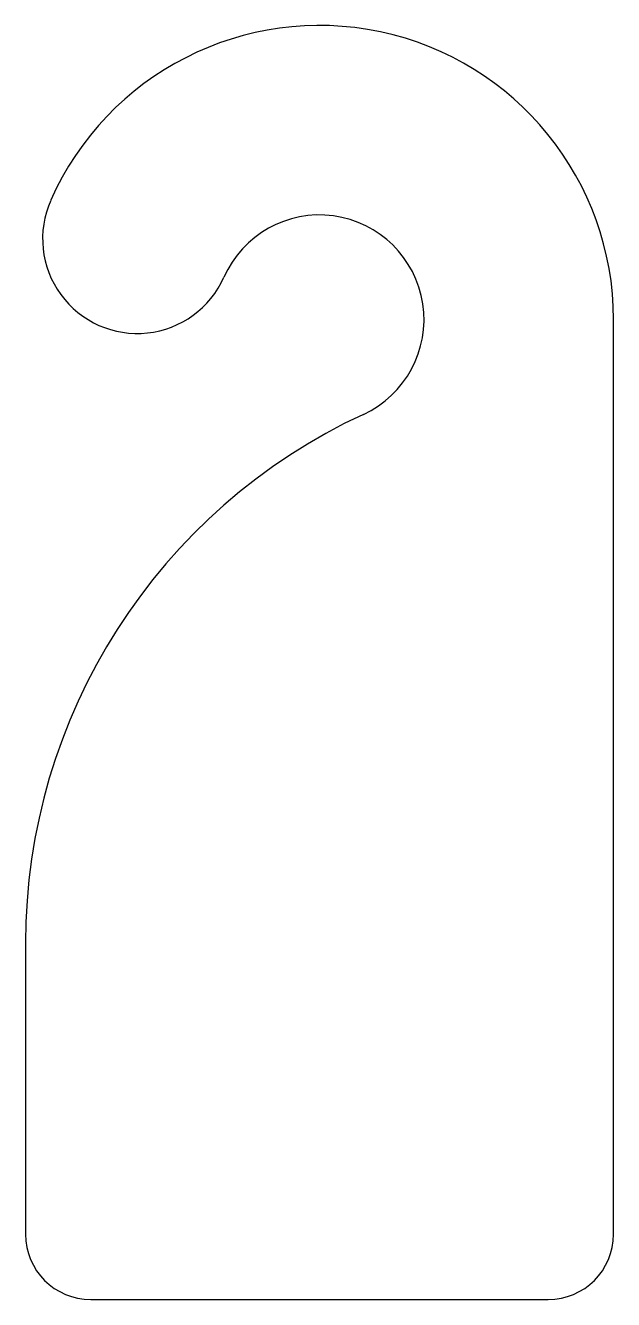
# Model space of a CAD drawing. Header units: millimetres. Extents: x -45 to 45, y -150 to 45.
import ezdxf

# ---------------------------------------------------------------- set-up
doc = ezdxf.new("R2010")
doc.units = ezdxf.units.MM

msp = doc.modelspace()

# ---------------------------------------------------------------- linework, layer by layer
at = {"color": 7, "linetype": 'Continuous', "lineweight": 25}
for p, q in [((45, -140), (45, 0)), ((-45, -95.46), (-45, -140)), ((-35, -150), (35, -150))]:
    msp.add_line(p, q, dxfattribs=at)
for centre, radius, start, end in [((0, 0), 45, 0, 156.0896), ((-27.88, 12.36), 14.5, 156.0896, 336.0896), ((0, 0), 16, 294.8404, 156.0896), ((44.19, -95.46), 89.19, 114.8404, 180), ((-35, -140), 10, 180, 270), ((35, -140), 10, 270, 0)]:
    msp.add_arc(centre, radius, start, end, dxfattribs=at)

doc.saveas('drawing.dxf')
